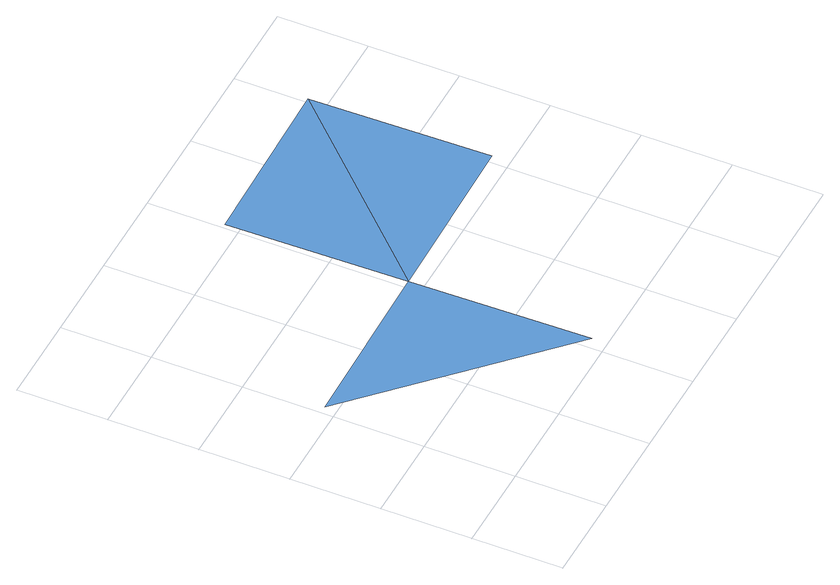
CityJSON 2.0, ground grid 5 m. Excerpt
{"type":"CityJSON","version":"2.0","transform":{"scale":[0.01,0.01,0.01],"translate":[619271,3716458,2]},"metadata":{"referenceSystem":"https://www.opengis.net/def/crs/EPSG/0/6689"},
"CityObjects":{
"waterbody1":{"type":"WaterBody","attributes":{"name":"福岡県津波浸水想定図","class":"1140","function":"2","WaterBodyTsunamiRiskAttribute.description":"1","WaterBodyTsunamiRiskAttribute.rank":"4"},"geometry":[{"type":"MultiSurface","lod":"1","boundaries":[[[0,1,2]],[[3,4,2]],[[3,2,5]]]}]}
},
"vertices":[
[48,1068,4],[1067,87,4],[1047,1087,4],[2027,2106,4],[1028,2087,4],[2047,1106,4]
]}
